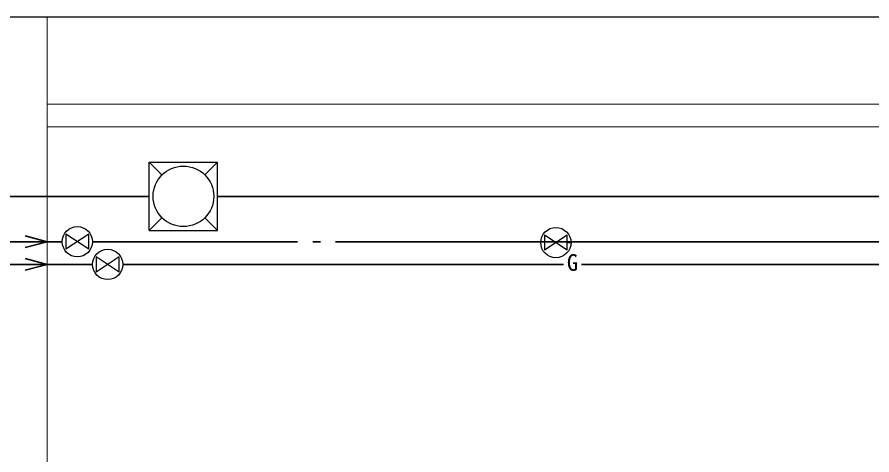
# Model space of a CAD drawing. Units: millimetres, scale not verified. Extents: x -10000 to 10000, y -6925 to 6925.
# Drawn here: x -6632 to -992, y 4032 to 6925 of the extents above; entities that cross this region are included whole.
import ezdxf
from ezdxf.enums import TextEntityAlignment as Align

# ---------------------------------------------------------------- set-up
doc = ezdxf.new("R2010")
doc.units = ezdxf.units.MM
doc.header["$LTSCALE"] = 50
for name, color, linetype, lineweight in [('1-8', 5, 'Continuous', 9), ('7-1_給水', 4, 'Continuous', 35), ('7-3_ガス', 2, 'Continuous', 35), ('7-4_排水', 3, 'Continuous', 35), ('7-B_記号', 7, 'Continuous', 25), ('F-1_図枠', 7, 'Continuous', 25)]:
    doc.layers.add(name, color=color, linetype=linetype, lineweight=lineweight)
doc.styles.add('ＭＳ ゴシック', font='')
doc.styles.get('ＭＳ ゴシック').set_extended_font_data('MS Gothic')

msp = doc.modelspace()

# ---------------------------------------------------------------- linework, layer by layer
at = {"layer": '1-8'}
for p, q in [((-6434.51, 6925), (-6434.51, -5925)), ((-6434.51, 6350.63), (9305.48, 6348.14)), ((9161.31, 6198.16), (-6434.51, 6200.63))]:
    msp.add_line(p, q, dxfattribs=at)
at = {"layer": '7-1_給水'}
for p, q in [((-6434.51, 5440.63), (-6579.4, 5479.45)), ((-6434.51, 5440.63), (-7949.41, 5440.63)), ((-6334.51, 5440.63), (-7949.41, 5440.63)), ((-6434.51, 5440.63), (-6579.4, 5401.8)), ((-6134.51, 5440.63), (-4780.75, 5440.63)), ((-4680.75, 5440.63), (-4630.75, 5440.63)), ((-4530.75, 5440.63), (-624.51, 5440.63))]:
    msp.add_line(p, q, dxfattribs=at)
at = {"layer": '7-3_ガス'}
for p, q in [((-2976.99, 5435.02), (-3001.99, 5435.02)), ((-6434.51, 5290.63), (-6579.4, 5329.45)), ((-6134.51, 5290.63), (-7949.41, 5290.63)), ((-6434.51, 5290.63), (-6579.4, 5251.8)), ((-6134.51, 5290.63), (-6434.51, 5290.63)), ((-5934.51, 5290.63), (-3027.01, 5290.63)), ((-254.51, 5290.63), (-2907.01, 5290.63))]:
    msp.add_line(p, q, dxfattribs=at)
at = {"layer": '7-4_排水', "color": 7, "lineweight": 25}
for p, q in [((-5759.51, 5965.63), (-5309.51, 5965.63)), ((-5759.51, 5515.63), (-5759.51, 5965.63)), ((-5675.91, 5882.03), (-5759.51, 5965.63)), ((-5393.11, 5882.03), (-5309.51, 5965.63)), ((-5309.51, 5515.63), (-5309.51, 5965.63)), ((-5675.91, 5599.23), (-5759.51, 5515.63)), ((-5393.11, 5599.23), (-5309.51, 5515.63)), ((-5759.51, 5515.63), (-5309.51, 5515.63))]:
    msp.add_line(p, q, dxfattribs=at)
at = {"layer": '7-4_排水'}
for p, q in [((-6434.51, 5740.63), (-7949.41, 5740.63)), ((-7949.41, 5740.63), (-5759.51, 5740.63)), ((-5309.51, 5740.63), (1970.6, 5740.63))]:
    msp.add_line(p, q, dxfattribs=at)
at = {"layer": '7-4_排水', "color": 7, "lineweight": 25}
msp.add_circle((-5534.51, 5740.63), 200, dxfattribs=at)
at = {"layer": '7-B_記号'}
for p, q in [((-6309.52, 5490.63), (-6309.52, 5390.62)), ((-6159.51, 5390.62), (-6309.52, 5490.63)), ((-3001.99, 5385.01), (-3151.99, 5485.02)), ((-3001.99, 5485.02), (-3151.99, 5385.01)), ((-3151.99, 5485.02), (-3151.99, 5385.01)), ((-3001.99, 5385.01), (-3001.99, 5485.02)), ((-6109.52, 5340.63), (-6109.52, 5240.62)), ((-5959.51, 5240.62), (-6109.52, 5340.63))]:
    msp.add_line(p, q, dxfattribs=at)
for points in [[(-6159.51, 5390.62), (-6159.51, 5490.63), (-6309.52, 5390.62)], [(-5959.51, 5240.62), (-5959.51, 5340.63), (-6109.52, 5240.62)]]:
    msp.add_lwpolyline(points, dxfattribs=at)
for centre in [(-6234.51, 5440.63), (-3076.99, 5435.02), (-6034.51, 5290.63)]:
    msp.add_circle(centre, 100, dxfattribs=at)
at = {"layer": 'F-1_図枠'}
msp.add_lwpolyline([(10000, -6925), (10000, 6925), (-10000, 6925)], dxfattribs=at)

# ---------------------------------------------------------------- texts
at = {"layer": '7-3_ガス', "color": 7, "style": 'ＭＳ ゴシック'}
msp.add_text('G', height=110, dxfattribs=at).set_placement((-3004.51, 5215.63), align=Align.BOTTOM_LEFT)

doc.saveas('drawing.dxf')
